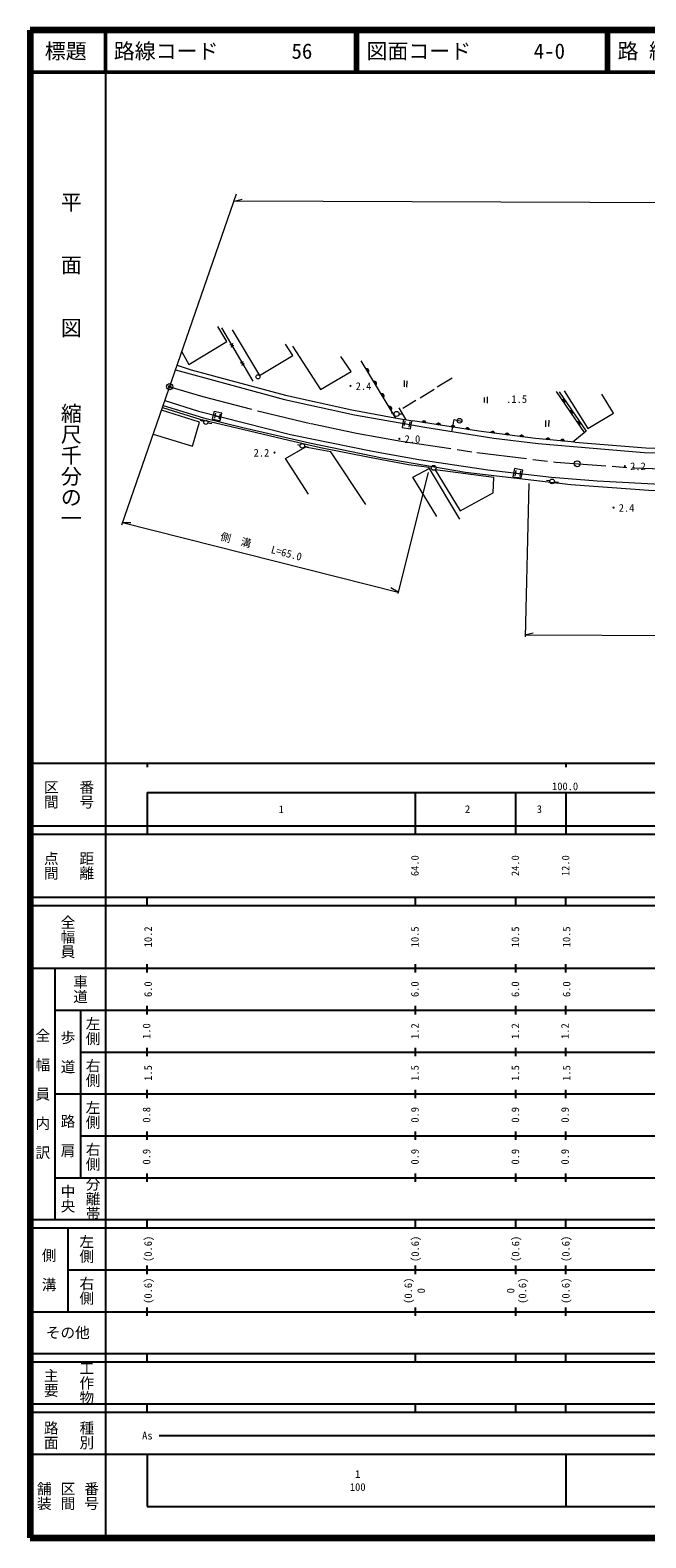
# Model space of a CAD drawing. Units: millimetres, scale not verified. Extents: x 40000 to 680000, y 20000 to 380000.
# Drawn here: x 40000 to 187147, y 20000 to 380000 of the extents above; entities that cross this region are included whole.
import ezdxf
from ezdxf.enums import TextEntityAlignment as Align

# ---------------------------------------------------------------- set-up
doc = ezdxf.new("R2010")
doc.units = ezdxf.units.MM
doc.header["$LTSCALE"] = 1000
doc.header["$PDMODE"] = 32
doc.header["$PDSIZE"] = 500
doc.linetypes.add('CHAIN', pattern=[18.5, 12, -1.5, 3.5, -1.5])
for name, color, linetype, lineweight in [('M-BGD', 7, 'Continuous', 13), ('M-BMK', 2, 'CHAIN', 13), ('M-TTL', 2, 'Continuous', 140), ('M-TTL-BAND', 7, 'Continuous', 25), ('M-TTL-LINE', 7, 'Continuous', 50), ('M-TTL-TXT', 7, 'Continuous', 13), ('M-WORK', 1, 'Continuous', 13)]:
    doc.layers.add(name, color=color, linetype=linetype, lineweight=lineweight)
doc.styles.add('@ＭＳ ゴシック', font='')
doc.styles.add('ＭＳ ゴシック', font='')
doc.styles.get('@ＭＳ ゴシック').set_extended_font_data('@MS Gothic')
doc.styles.get('ＭＳ ゴシック').set_extended_font_data('MS Gothic')

msp = doc.modelspace()

# ---------------------------------------------------------------- linework, layer by layer
at = {"layer": 'M-BGD'}
for centre, radius in [((73354, 294871), 732), ((170737, 276473), 707)]:
    msp.add_circle(centre, radius, dxfattribs=at)
msp.add_point((73354, 294871), dxfattribs=at)
at = {"layer": 'M-BMK'}
for p, q in [((73354, 294871), (81294, 292488)), ((81294, 292488), (95337, 288864)), ((95337, 288864), (107123, 286062)), ((107123, 286062), (117993, 283777)), ((117993, 283777), (128705, 281853)), ((128705, 281853), (146744, 279144)), ((146744, 279144), (165639, 276847)), ((165639, 276847), (184536, 275460)), ((184536, 275460), (204101, 274713))]:
    msp.add_line(p, q, dxfattribs=at)
at = {"layer": 'M-TTL'}
for p, q in [((40000, 380000), (40000, 20000)), ((680000, 380000), (40000, 380000)), ((40000, 20000), (680000, 20000))]:
    msp.add_line(p, q, dxfattribs=at)
at = {"layer": 'M-TTL-BAND'}
for p, q in [((58000, 370000), (58000, 20000)), ((40000, 205000), (579000, 205000)), ((68000, 205000), (68000, 204000)), ((168000, 205000), (168000, 204000)), ((68000, 198000), (579000, 198000)), ((68000, 198000), (68000, 188000)), ((132000, 198000), (132000, 188000)), ((156000, 198000), (156000, 188000)), ((168000, 198000), (168000, 188000)), ((40000, 190000), (579000, 190000)), ((40000, 188000), (579000, 188000)), ((40000, 173000), (579000, 173000)), ((68000, 171000), (68000, 173000)), ((132000, 173000), (132000, 171000)), ((156000, 173000), (156000, 171000)), ((168000, 171000), (168000, 173000)), ((40000, 171000), (579000, 171000)), ((40000, 156000), (579000, 156000)), ((46000, 96000), (46000, 156000)), ((68000, 155000), (68000, 157000)), ((132000, 157000), (132000, 155000)), ((156000, 157000), (156000, 155000)), ((168000, 155000), (168000, 157000)), ((46000, 146000), (579000, 146000)), ((52000, 146000), (52000, 106000)), ((68000, 145000), (68000, 147000)), ((132000, 147000), (132000, 145000)), ((156000, 147000), (156000, 145000)), ((168000, 145000), (168000, 147000)), ((68000, 135000), (68000, 137000)), ((132000, 137000), (132000, 135000)), ((156000, 137000), (156000, 135000)), ((168000, 135000), (168000, 137000)), ((52000, 136000), (579000, 136000)), ((46000, 126000), (579000, 126000)), ((68000, 125000), (68000, 127000)), ((132000, 127000), (132000, 125000)), ((156000, 127000), (156000, 125000)), ((168000, 125000), (168000, 127000)), ((52000, 116000), (579000, 116000)), ((68000, 115000), (68000, 117000)), ((132000, 117000), (132000, 115000)), ((156000, 117000), (156000, 115000)), ((168000, 115000), (168000, 117000)), ((46000, 106000), (579000, 106000)), ((68000, 105000), (68000, 107000)), ((132000, 107000), (132000, 105000)), ((156000, 107000), (156000, 105000)), ((168000, 105000), (168000, 107000)), ((40000, 96000), (579000, 96000)), ((40000, 94000), (579000, 94000)), ((49000, 94000), (49000, 74000)), ((68000, 94000), (68000, 96000)), ((132000, 96000), (132000, 94000)), ((156000, 96000), (156000, 94000)), ((168000, 94000), (168000, 96000)), ((49000, 84000), (579000, 84000)), ((68000, 83000), (68000, 85000)), ((132000, 85000), (132000, 83000)), ((156000, 85000), (156000, 83000)), ((168000, 83000), (168000, 85000)), ((40000, 74000), (579000, 74000)), ((68000, 73000), (68000, 75000)), ((132000, 75000), (132000, 73000)), ((156000, 75000), (156000, 73000)), ((168000, 73000), (168000, 75000)), ((40000, 64000), (579000, 64000)), ((40000, 62000), (579000, 62000)), ((68000, 62000), (68000, 64000)), ((132000, 64000), (132000, 62000)), ((156000, 64000), (156000, 62000)), ((168000, 62000), (168000, 64000)), ((40000, 52000), (579000, 52000)), ((68000, 50000), (68000, 52000)), ((132000, 52000), (132000, 50000)), ((156000, 52000), (156000, 50000)), ((168000, 50000), (168000, 52000)), ((40000, 50000), (579000, 50000)), ((70805, 44406), (561328, 44406)), ((40000, 40000), (579000, 40000)), ((68000, 40000), (68000, 27500)), ((168000, 40000), (168000, 27500)), ((68000, 27500), (579000, 27500))]:
    msp.add_line(p, q, dxfattribs=at)
at = {"layer": 'M-TTL-LINE'}
for p, q in [((58000, 380000), (58000, 370000)), ((117750, 380000), (117750, 370000)), ((118250, 380000), (118250, 370000)), ((177750, 380000), (177750, 370000)), ((178250, 380000), (178250, 370000)), ((40000, 370000), (680000, 370000))]:
    msp.add_line(p, q, dxfattribs=at)
at = {"layer": 'M-WORK'}
for p, q in [((61914, 261922), (89346, 340927)), ((88736, 339172), (90670, 339683)), ((404149, 338061), (88736, 339172)), ((85743, 308910), (93199, 296212)), ((88689, 304591), (87721, 304843)), ((88331, 305201), (88079, 304233)), ((91221, 300279), (90253, 300531)), ((90863, 300889), (90611, 299921)), ((127430, 287384), (119141, 301033)), ((129401, 296353), (129372, 294865)), ((130019, 296260), (129961, 294750)), ((137310, 294802), (140861, 296952)), ((129034, 289779), (132193, 291634)), ((133239, 292173), (136571, 294287)), ((148470, 292283), (148470, 291068)), ((149203, 292434), (149217, 290953)), ((172500, 283919), (165760, 293758)), ((166462, 293658), (172860, 284214)), ((84311, 288537), (84023, 287366)), ((85410, 288271), (85135, 287102)), ((126969, 288454), (126280, 288531)), ((128171, 288395), (128817, 288373)), ((129824, 286974), (128211, 289790)), ((81536, 286523), (80754, 286832)), ((82474, 286220), (83443, 286041)), ((84164, 287941), (85267, 287664)), ((129581, 286632), (129409, 285578)), ((129490, 286075), (130640, 285873)), ((130732, 286469), (130540, 285218)), ((163185, 286805), (163137, 285319)), ((163923, 286862), (163865, 285334)), ((104503, 280857), (103882, 280948)), ((172860, 284214), (169707, 281638)), ((105567, 280628), (106475, 280421)), ((135160, 274358), (127860, 245506)), ((135336, 275312), (135375, 275683)), ((156065, 274886), (155801, 273592)), ((155926, 274207), (157120, 274061)), ((157224, 274776), (157023, 273395)), ((159171, 271745), (158301, 235121)), ((164179, 272397), (163428, 272440)), ((165299, 272168), (166232, 272052)), ((62084, 262410), (64084, 262440)), ((62084, 262410), (127941, 245827)), ((127941, 245827), (126194, 246801)), ((158313, 235607), (160247, 236115)), ((158313, 235607), (269885, 235035))]:
    msp.add_line(p, q, dxfattribs=at)
for points in [[(76254, 303223), (77924, 300139), (86977, 305674), (84878, 309238)], [(88250, 308439), (94811, 297506), (102802, 302350), (101022, 304992)], [(102737, 304561), (109419, 294202), (116726, 298505), (114269, 302090)], [(74754, 298903), (100820, 291813), (117512, 288125), (134350, 285201), (150824, 282605), (161439, 281307), (186775, 279159), (209308, 278523), (234387, 278579), (269608, 279978), (290261, 281022), (345837, 283296)], [(75136, 300001), (78449, 298856), (100994, 292850), (116910, 289307), (128014, 287277), (131441, 286702)], [(167629, 293888), (173307, 284922), (179442, 288578), (176604, 293104)], [(69413, 283518), (78827, 280700), (80448, 286369), (71411, 289274)], [(71636, 289922), (80584, 287079), (89372, 285041), (101848, 282065), (109373, 280347), (121526, 277932), (130427, 276325), (135375, 275683)], [(71791, 290367), (81463, 287412), (90812, 285132), (106740, 281436), (124105, 277920), (144079, 274470), (169251, 271538), (187884, 270184), (211351, 269320), (229747, 269468), (253520, 270307), (277778, 271264), (319642, 273333), (348751, 274554)], [(72200, 291547), (80239, 289017), (102205, 283469), (121847, 279503), (132901, 277462), (149341, 275051), (164580, 273259), (175545, 272399), (192056, 271474), (215312, 270936), (232873, 271143), (232859, 269373)], [(129199, 287079), (128925, 285156), (130933, 284801), (131248, 286735)], [(170192, 281593), (160785, 282459), (147212, 284218), (131441, 286702)], [(140742, 284073), (141361, 286999), (143115, 286611)], [(170192, 281593), (187158, 280239), (208657, 279446), (225808, 279353), (234995, 279830), (262969, 280651), (282173, 281660)], [(106520, 269240), (101018, 277685), (105725, 280437)], [(120218, 266717), (111827, 279337), (105725, 280437)], [(137220, 263910), (131431, 273242), (135336, 275312), (142628, 263210)]]:
    msp.add_lwpolyline(points, dxfattribs=at)
for points in [[(83992, 288954), (83498, 287186), (85425, 286697), (85835, 288573)], [(142754, 265248), (150643, 269538), (150783, 273197), (136756, 275007)], [(155777, 275303), (155365, 273347), (157368, 273079), (157708, 274900)]]:
    msp.add_lwpolyline(points, close=True, dxfattribs=at)
for centre, radius in [((94446, 297217), 481), ((127567, 288352), 606), ((81996, 286343), 493), ((142620, 286720), 565), ((105037, 280751), 544), ((136435, 275502), 582), ((164732, 272249), 573)]:
    msp.add_circle(centre, radius, dxfattribs=at)
for centre, radius, start, end in [((120464, 298637), 512, 313.94923, 108.58846), ((120464, 298637), 410, 317.19453, 105.34317), ((120464, 298637), 308, 322.72897, 99.80872), ((120464, 298637), 205, 334.55224, 87.98546), ((122281, 295646), 512, 313.94923, 108.58846), ((122281, 295646), 410, 317.19453, 105.34317), ((122281, 295646), 308, 322.72897, 99.80872), ((122281, 295646), 205, 334.55224, 87.98546), ((124098, 292654), 512, 313.94923, 108.58846), ((124098, 292654), 410, 317.19453, 105.34317), ((124098, 292654), 308, 322.72897, 99.80872), ((124098, 292654), 205, 334.55224, 87.98546), ((167277, 291448), 354, 313.21009, 115.61527), ((167277, 291448), 283, 315.43413, 113.39123), ((167277, 291448), 212, 319.18045, 109.6449), ((167911, 291615), 354, 132.91309, 295.31827), ((167911, 291615), 283, 135.13713, 293.09423), ((167911, 291615), 212, 138.88345, 289.3479), ((167911, 291615), 142, 146.59518, 281.63617), ((167911, 291615), 100, 156.91285, 271.31851), ((125914, 289663), 512, 313.94923, 108.58846), ((125914, 289663), 410, 317.19453, 105.34317), ((125914, 289663), 308, 322.72897, 99.80872), ((125914, 289663), 205, 334.55224, 87.98546), ((167277, 291448), 142, 326.89218, 101.93317), ((167277, 291448), 100, 337.20985, 91.61551), ((169086, 288808), 354, 313.21009, 115.61527), ((169086, 288808), 283, 315.43413, 113.39123), ((169086, 288808), 212, 319.18045, 109.6449), ((169086, 288808), 142, 326.89218, 101.93317), ((169086, 288808), 100, 337.20985, 91.61551), ((169706, 288966), 354, 132.91309, 295.31827), ((169706, 288966), 283, 135.13713, 293.09423), ((169706, 288966), 212, 138.88345, 289.3479), ((169706, 288966), 142, 146.59518, 281.63617), ((169706, 288966), 100, 156.91285, 271.31851), ((134123, 286166), 512, 3.72873, 158.36796), ((134123, 286166), 410, 6.97403, 155.12267), ((134123, 286166), 308, 12.50847, 149.58822), ((134123, 286166), 205, 24.33174, 137.76496), ((137581, 285622), 512, 3.72873, 158.36796), ((137581, 285622), 410, 6.97403, 155.12267), ((137581, 285622), 308, 12.50847, 149.58822), ((137581, 285622), 205, 24.33174, 137.76496), ((141038, 285077), 512, 3.72873, 158.36796), ((141038, 285077), 410, 6.97403, 155.12267), ((141038, 285077), 308, 12.50847, 149.58822), ((141038, 285077), 205, 24.33174, 137.76496), ((144495, 284532), 512, 3.72873, 158.36796), ((144495, 284532), 410, 6.97403, 155.12267), ((144495, 284532), 308, 12.50847, 149.58822), ((144495, 284532), 205, 24.33174, 137.76496), ((170894, 286168), 354, 313.21009, 115.61527), ((170894, 286168), 283, 315.43413, 113.39123), ((170894, 286168), 212, 319.18045, 109.6449), ((170894, 286168), 142, 326.89218, 101.93317), ((170894, 286168), 100, 337.20985, 91.61551), ((171501, 286317), 354, 132.91309, 295.31827), ((171501, 286317), 283, 135.13713, 293.09423), ((171501, 286317), 212, 138.88345, 289.3479), ((171501, 286317), 142, 146.59518, 281.63617), ((171501, 286317), 100, 156.91285, 271.31851), ((150513, 283677), 512, 5.29641, 159.93565), ((150513, 283677), 410, 8.54171, 156.69035), ((150513, 283677), 308, 14.07616, 151.1559), ((150513, 283677), 205, 25.89942, 139.33264), ((153984, 283227), 512, 5.29641, 159.93565), ((153984, 283227), 410, 8.54171, 156.69035), ((153984, 283227), 308, 14.07616, 151.1559), ((153984, 283227), 205, 25.89942, 139.33264), ((157455, 282777), 512, 5.29641, 159.93565), ((157455, 282777), 410, 8.54171, 156.69035), ((157455, 282777), 308, 14.07616, 151.1559), ((157455, 282777), 205, 25.89942, 139.33264), ((163736, 282075), 512, 7.41988, 162.05911), ((163736, 282075), 410, 10.66517, 158.81381), ((163736, 282075), 308, 16.19962, 153.27937), ((163736, 282075), 205, 28.02288, 141.45611), ((167221, 281754), 512, 7.41988, 162.05911), ((167221, 281754), 410, 10.66517, 158.81381), ((167221, 281754), 308, 16.19962, 153.27937), ((167221, 281754), 205, 28.02288, 141.45611)]:
    msp.add_arc(centre, radius, start, end, dxfattribs=at)

# ---------------------------------------------------------------- texts
at = {"layer": 'M-TTL-BAND', "style": '@ＭＳ ゴシック'}
for s, p in [('平\u3000\u3000面\u3000\u3000図', (49777, 306475)), ('縮尺千分の一', (49777, 261030))]:
    msp.add_text(s, height=3666, rotation=270, dxfattribs=at).set_placement(p, align=Align.MIDDLE_RIGHT)
at = {"layer": 'M-TTL-BAND'}
for s, height, rotation, style, p in [('区間', 2566, 270, '@ＭＳ ゴシック', (45000, 197500)), ('番号', 2566, 270, '@ＭＳ ゴシック', (53500, 197500)), ('点間', 2566, 270, '@ＭＳ ゴシック', (45000, 180500)), ('距離', 2566, 270, '@ＭＳ ゴシック', (53500, 180500)), ('64.0', 1833, 90, 'ＭＳ ゴシック', (131941, 180500)), ('24.0', 1833, 90, 'ＭＳ ゴシック', (155942, 180500)), ('12.0', 1833, 90, 'ＭＳ ゴシック', (167941, 180500)), ('全幅員', 2566, 270, '@ＭＳ ゴシック', (49000, 163500)), ('10.2', 1833, 90, 'ＭＳ ゴシック', (68188, 163500)), ('10.5', 1833, 90, 'ＭＳ ゴシック', (131941, 163500)), ('10.5', 1833, 90, 'ＭＳ ゴシック', (155942, 163500)), ('10.5', 1833, 90, 'ＭＳ ゴシック', (168188, 163500)), ('車道', 2566, 270, '@ＭＳ ゴシック', (52000, 151000)), ('6.0', 1833, 90, 'ＭＳ ゴシック', (68188, 151000)), ('6.0', 1833, 90, 'ＭＳ ゴシック', (131941, 151000)), ('6.0', 1833, 90, 'ＭＳ ゴシック', (155942, 151000)), ('6.0', 1833, 90, 'ＭＳ ゴシック', (168188, 151000)), ('左側', 2566, 270, '@ＭＳ ゴシック', (55000, 141000)), ('全\u3000幅\u3000員\u3000内\u3000訳', 2566, 270, '@ＭＳ ゴシック', (43000, 126000)), ('歩\u3000道', 2566, 270, '@ＭＳ ゴシック', (49000, 136000)), ('1.0', 1833, 90, 'ＭＳ ゴシック', (67813, 141000)), ('1.2', 1833, 90, 'ＭＳ ゴシック', (131941, 141000)), ('1.2', 1833, 90, 'ＭＳ ゴシック', (155942, 141000)), ('1.2', 1833, 90, 'ＭＳ ゴシック', (167813, 141000)), ('右側', 2566, 270, '@ＭＳ ゴシック', (55000, 131000)), ('1.5', 1833, 90, 'ＭＳ ゴシック', (68188, 131000)), ('1.5', 1833, 90, 'ＭＳ ゴシック', (131941, 131000)), ('1.5', 1833, 90, 'ＭＳ ゴシック', (155942, 131000)), ('1.5', 1833, 90, 'ＭＳ ゴシック', (168188, 131000)), ('左側', 2566, 270, '@ＭＳ ゴシック', (55000, 121000)), ('0.8', 1833, 90, 'ＭＳ ゴシック', (67813, 121000)), ('0.9', 1833, 90, 'ＭＳ ゴシック', (131941, 121000)), ('0.9', 1833, 90, 'ＭＳ ゴシック', (155942, 121000)), ('0.9', 1833, 90, 'ＭＳ ゴシック', (167813, 121000)), ('路\u3000肩', 2566, 270, '@ＭＳ ゴシック', (49000, 116000)), ('右側', 2566, 270, '@ＭＳ ゴシック', (55000, 111000)), ('0.9', 1833, 90, 'ＭＳ ゴシック', (67813, 111000)), ('0.9', 1833, 90, 'ＭＳ ゴシック', (131941, 111000)), ('0.9', 1833, 90, 'ＭＳ ゴシック', (155942, 111000)), ('0.9', 1833, 90, 'ＭＳ ゴシック', (167813, 111000)), ('分離帯', 2566, 270, '@ＭＳ ゴシック', (55000, 101000)), ('中央', 2566, 270, '@ＭＳ ゴシック', (49000, 101000)), ('左側', 2566, 270, '@ＭＳ ゴシック', (53500, 89000)), ('(0.6)', 1833, 90, 'ＭＳ ゴシック', (68188, 89000)), ('(0.6)', 1833, 90, 'ＭＳ ゴシック', (132000, 89000)), ('(0.6)', 1833, 90, 'ＭＳ ゴシック', (156000, 89000)), ('(0.6)', 1833, 90, 'ＭＳ ゴシック', (168000, 89000)), ('側\u3000溝', 2566, 270, '@ＭＳ ゴシック', (44500, 84000)), ('右側', 2566, 270, '@ＭＳ ゴシック', (53500, 79000)), ('(0.6)', 1833, 90, 'ＭＳ ゴシック', (68188, 79000)), ('(0.6)', 1833, 90, 'ＭＳ ゴシック', (130353, 79000)), ('0', 1833, 90, 'ＭＳ ゴシック', (133441, 79000)), ('0', 1833, 90, 'ＭＳ ゴシック', (154817, 79000)), ('(0.6)', 1833, 90, 'ＭＳ ゴシック', (157646, 79000)), ('(0.6)', 1833, 90, 'ＭＳ ゴシック', (168000, 79000)), ('工作物', 2566, 270, '@ＭＳ ゴシック', (53500, 57000)), ('主要', 2566, 270, '@ＭＳ ゴシック', (45000, 57000)), ('路面', 2566, 270, '@ＭＳ ゴシック', (45000, 44500)), ('種別', 2566, 270, '@ＭＳ ゴシック', (53500, 44500)), ('舗装', 2566, 270, '@ＭＳ ゴシック', (43333, 30000)), ('区間', 2566, 270, '@ＭＳ ゴシック', (49000, 30000)), ('番号', 2566, 270, '@ＭＳ ゴシック', (54667, 30000))]:
    msp.add_text(s, height=height, rotation=rotation, dxfattribs=dict(at, style=style)).set_placement(p, align=Align.MIDDLE_CENTER)
at = {"layer": 'M-TTL-BAND', "style": 'ＭＳ ゴシック'}
for s, height, p in [('100.0', 1833, (167844, 199445)), ('1', 1833, (100041, 194000)), ('2', 1833, (144543, 194000)), ('3', 1833, (161693, 194000)), ('その他', 2566, (49000, 69000)), ('As', 1833, (68006, 44406)), ('1', 1833, (118288, 35238)), ('100', 1833, (118288, 32131))]:
    msp.add_text(s, height=height, dxfattribs=at).set_placement(p, align=Align.MIDDLE_CENTER)
at = {"layer": 'M-TTL-TXT', "style": 'ＭＳ ゴシック'}
msp.add_text('標題', height=3666, dxfattribs=at).set_placement((48500, 375000), align=Align.MIDDLE_CENTER)
for s, p in [('路線コード       56', (60000, 375000)), ('図面コード      4-0', (120380, 375000)), ('路 線 名      主要地方道仙崎港線', (180380, 375000))]:
    msp.add_text(s, height=3666, dxfattribs=at).set_placement(p, align=Align.MIDDLE_LEFT)
at = {"layer": 'M-WORK', "style": 'ＭＳ ゴシック'}
for s, p in [('・2.4', (115305, 293531)), ('.1.5', (153765, 290441)), ('・2.0', (126982, 280894)), ('2.2・', (93413, 277621)), ('・2.2', (180880, 274386)), ('・2.4', (178163, 264463))]:
    msp.add_text(s, height=1833, dxfattribs=at).set_placement(p, align=Align.BOTTOM_LEFT)
msp.add_text('側\u3000溝\u3000\u3000L=65.0', height=1833, rotation=345.547, dxfattribs=at).set_placement((85173, 257761), align=Align.BOTTOM_LEFT)

doc.saveas('drawing.dxf')
